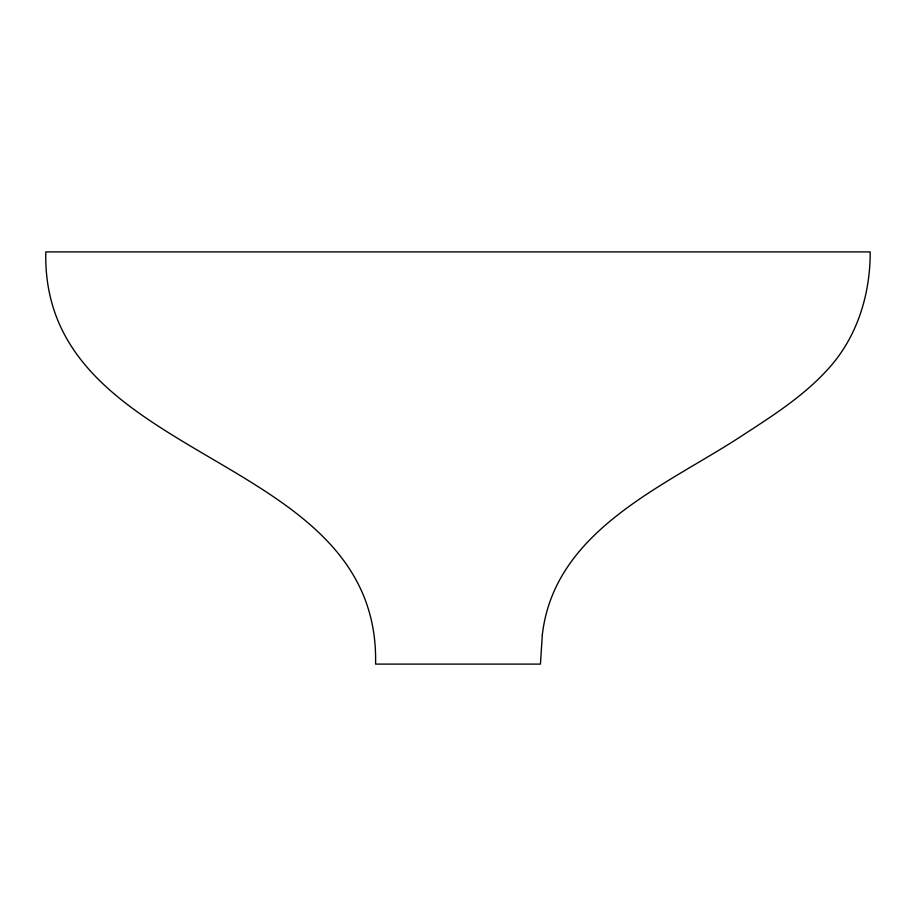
<?xml version="1.0" encoding="UTF-8"?>
<svg xmlns="http://www.w3.org/2000/svg" width="916" height="916" viewBox="0 0 916 916"><rect width="100%" height="100%" fill="white"/><g stroke="black" fill="none" stroke-linecap="round" stroke-linejoin="round"><path stroke-width="1.37" d="M542.306 635.051L540.44 664.1L375.583 664.1C380.392 448.611 40.945 467.389 45.8 251.9L870.2 251.9C870.349 293.246 857.823 335.119 830.285 366.56C805.92 394.441 774.512 414.593 743.746 434.596C666.962 485.4 554.249 529.253 542.306 635.051"/></g></svg>
